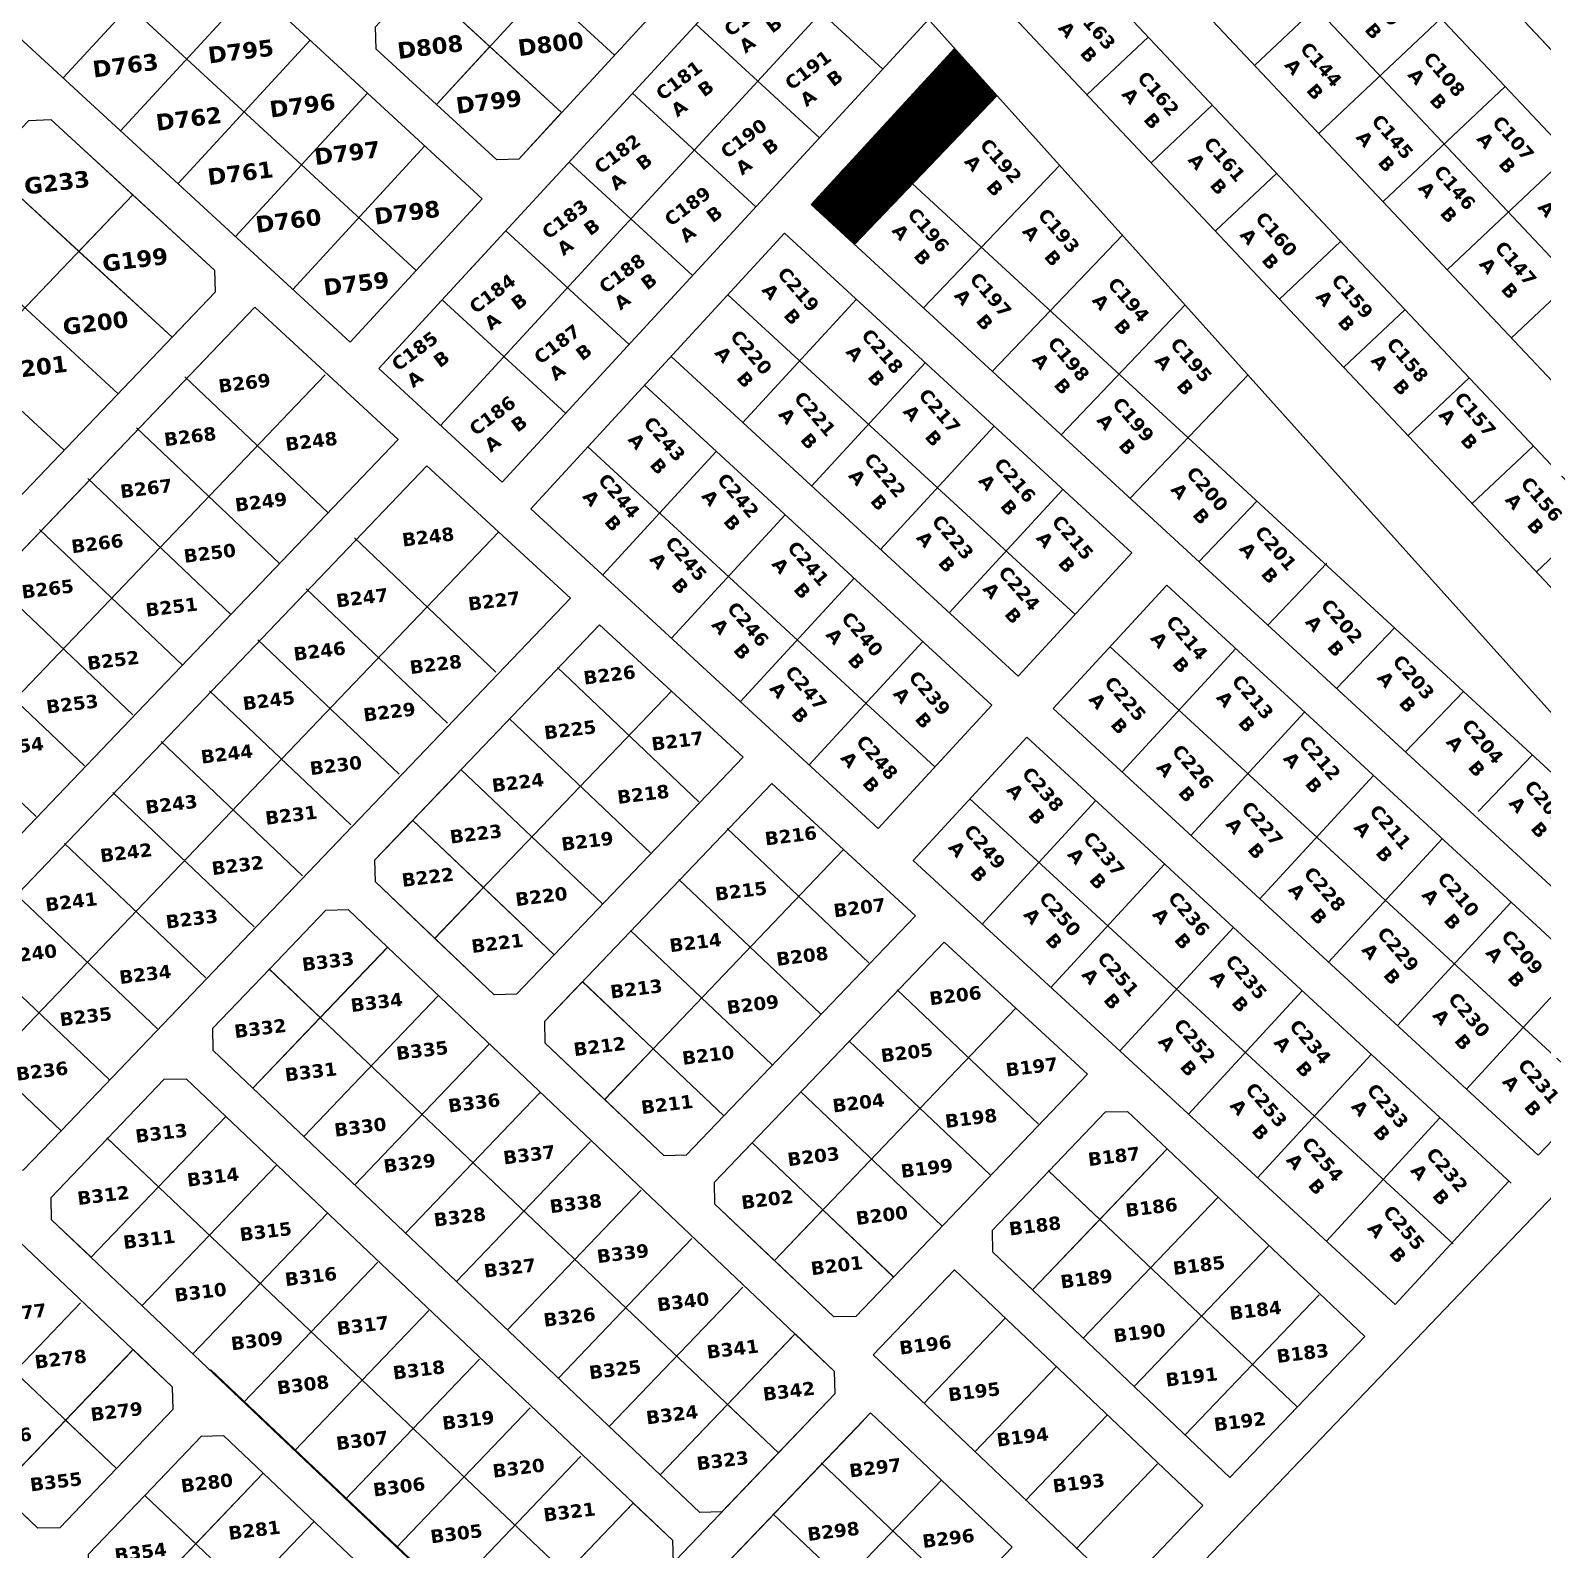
# Model space of a CAD drawing. Header units: millimetres. Extents: x 2359 to 301137, y 976657 to 981112.
# Drawn here: x 299201.9 to 299589.6, y 978142.8 to 978532.3 of the extents above; entities that cross this region are included whole.
import ezdxf

# ---------------------------------------------------------------- set-up
doc = ezdxf.new("R2010")
doc.units = ezdxf.units.MM
doc.header["$MEASUREMENT"] = 0
doc.layers.add('Annotation - Text_Pen_No__86', color=7, linetype='Continuous', lineweight=20, true_color=0x5555ff)
doc.layers.add('DESIGNNN', color=7, linetype='Continuous')
doc.layers.add('Plines', color=1, linetype='Continuous')
doc.styles.get("Standard").update_dxf_attribs({"font": 'arial.ttf'})

msp = doc.modelspace()

# ---------------------------------------------------------------- hatches: boundary and pattern name
h = msp.add_hatch()
h.set_pattern_fill('ANSI31', color=3)
h.set_pattern_definition([(45, (20960.45515, 4365.00687), (-0.088388347648, 0.088388347648), [])])
h.paths.add_polyline_path([(299449.74286, 978515.5992), (299438.90855, 978527.66525), (299402.03641, 978487.62481), (299413.17782, 978477.36499)])

# ---------------------------------------------------------------- linework, layer by layer
msp.add_lwpolyline([(299637.3636, 978341.09392), (299213.62468, 978790.8804), (299193.54582, 979080.76075), (299308.31956, 979266.98144)])
at = {"layer": 'DESIGNNN', "color": 7}
msp.add_line((299298.8866, 977926.69442), (299645.68713, 978289.32612), dxfattribs=at)
at = {"layer": 'DESIGNNN', "color": 44}
for points in [[(299712.02557, 978399.65441), (299282.40824, 978855.68064)], [(299653.01277, 978355.83683), (299211.71433, 978824.26223)], [(299637.3636, 978341.09392), (299213.62468, 978790.8804)], [(299712.02557, 978399.65441), (299541.57512, 978580.58258)], [(299699.17396, 978391.4211), (299530.6571, 978570.29682)], [(299680.75331, 978379.62003), (299515.00792, 978555.55391)], [(299547.1143, 978552.82798), (299515.81596, 978523.34216)], [(299663.9308, 978366.12259), (299499.35875, 978540.811)], [(299563.5715, 978535.35914), (299532.27316, 978505.87332)], [(299488.44073, 978530.52525), (299472.79156, 978515.78233)], [(299580.02871, 978517.8903), (299548.73037, 978488.40447)], [(299504.89793, 978513.0564), (299489.24876, 978498.31349)], [(299596.48591, 978500.42146), (299565.18757, 978470.93563)], [(299521.35514, 978495.58756), (299505.70597, 978480.84465)], [(299612.94312, 978482.95262), (299581.64478, 978453.46679)], [(299537.81234, 978478.11872), (299522.16317, 978463.37581)], [(299554.26955, 978460.64988), (299538.62038, 978445.90697)], [(299570.72675, 978443.18104), (299555.07758, 978428.43813)], [(299587.18396, 978425.7122), (299571.53479, 978410.96929)], [(299603.64116, 978408.24336), (299587.99199, 978393.50044)]]:
    msp.add_lwpolyline(points, dxfattribs=at)
at = {"layer": 'Plines', "color": 7}
msp.add_lwpolyline([(299177.57397, 978943.60513), (299189.14761, 978781.18884), (299424.23811, 978544.00353), (299642.71578, 978300.68765)], dxfattribs=at)
at = {"layer": 'Plines', "color": 6}
for points in [[(299170.63606, 978624.58786), (299317.75828, 978489.10704)], [(299153.70096, 978606.19758), (299300.82318, 978470.71677)], [(299306.14205, 978513.39826), (299377.62906, 978591.0279)], [(299136.76586, 978587.80731), (299283.88808, 978452.32649)], [(299327.11417, 978499.26686), (299395.24646, 978573.25352)], [(299314.84793, 978559.7578), (299351.62849, 978525.8876)], [(299210.32697, 978520.0669), (299244.19717, 978556.84745)], [(299301.29985, 978545.04558), (299338.0804, 978511.17538)], [(299225.03919, 978506.51882), (299258.90939, 978543.29937)], [(299239.75141, 978492.97073), (299273.62162, 978529.75129)], [(299254.46363, 978479.42265), (299288.33384, 978516.20321)], [(299269.17586, 978465.87457), (299303.04606, 978502.65513)], [(299269.17586, 978465.87457), (299303.04606, 978502.65513)], [(299283.88808, 978452.32649), (299317.75828, 978489.10704)]]:
    msp.add_lwpolyline(points, dxfattribs=at)
at = {"layer": 'Plines', "color": 44}
for points in [[(299291.24419, 978445.55245), (299402.29342, 978566.14376)], [(299307.05983, 978430.98826), (299417.44439, 978550.85779)], [(299388.79038, 978551.48045), (299420.42166, 978522.35207)], [(299322.87547, 978416.42407), (299432.19727, 978535.13952)], [(299372.53268, 978533.82578), (299404.16396, 978504.69741)], [(299402.03641, 978487.62481), (299438.90855, 978527.66525)], [(299356.27498, 978516.17111), (299387.90626, 978487.04274)], [(299413.17782, 978477.36499), (299449.74286, 978515.5992)], [(299340.01728, 978498.51645), (299371.64856, 978469.38807)], [(299430.83562, 978461.1044), (299465.82394, 978497.68991)], [(299428.0403, 978492.90594), (299639.93398, 978297.77886)], [(299402.03641, 978487.62481), (299625.0715, 978282.23792)], [(299323.75958, 978480.86178), (299355.39086, 978451.73341)], [(299330.23158, 978409.65003), (299395.26237, 978480.2687)], [(299395.26237, 978480.2687), (299484.27131, 978398.3028)], [(299448.49343, 978444.84381), (299481.90502, 978479.78061)], [(299291.24419, 978445.55245), (299320.37256, 978477.18373)], [(299307.50189, 978463.20711), (299339.13316, 978434.07874)], [(299380.69818, 978464.45306), (299469.70713, 978382.48716)], [(299384.52427, 978431.70232), (299413.65265, 978463.3336)], [(299466.15124, 978428.58322), (299497.98609, 978461.87132)], [(299366.13399, 978448.63742), (299455.14294, 978366.67153)], [(299402.17894, 978415.44462), (299431.30731, 978447.0759)], [(299291.24419, 978445.55245), (299322.87547, 978416.42407)], [(299483.80904, 978412.32263), (299514.06717, 978443.96202)], [(299359.35995, 978441.28131), (299448.3689, 978359.31541)], [(299419.8336, 978399.18692), (299448.96198, 978430.8182)], [(299344.79577, 978425.46567), (299433.80471, 978343.49978)], [(299348.62186, 978392.71493), (299377.75023, 978424.34621)], [(299437.48827, 978382.92922), (299466.61665, 978414.5605)], [(299501.46685, 978396.06204), (299516.32934, 978411.60299)], [(299330.23158, 978409.65003), (299419.24052, 978327.68414)], [(299366.27652, 978376.45723), (299395.4049, 978408.08851)], [(299455.14294, 978366.67153), (299484.27131, 978398.3028)], [(299519.12466, 978379.80146), (299534.3, 978395.66954)], [(299383.93119, 978360.19953), (299413.05956, 978391.83081)], [(299464.11574, 978358.40872), (299493.24412, 978390.04)], [(299493.24412, 978390.04), (299618.15871, 978275.00957)], [(299536.78246, 978363.54087), (299551.64495, 978379.08181)], [(299401.58585, 978343.94183), (299430.71423, 978375.57311)], [(299478.67993, 978374.22436), (299603.29623, 978259.46863)], [(299481.77041, 978342.15102), (299510.89878, 978373.7823)], [(299554.44027, 978347.28028), (299569.30275, 978362.82122)], [(299419.24052, 978327.68414), (299448.3689, 978359.31541)], [(299464.11574, 978358.40872), (299588.43374, 978243.92768)], [(299499.42507, 978325.89332), (299528.55345, 978357.5246)], [(299428.21332, 978319.42133), (299457.3417, 978351.05261)], [(299457.3417, 978351.05261), (299581.52096, 978236.69933)], [(299573.03665, 978332.00111), (299586.96056, 978346.56063)], [(299517.07974, 978309.63562), (299546.20812, 978341.2669)], [(299442.77751, 978335.23697), (299566.65847, 978221.15839)], [(299445.86799, 978303.16363), (299474.99637, 978334.79491)], [(299534.73441, 978293.37793), (299563.86278, 978325.0092)], [(299428.21332, 978319.42133), (299551.79599, 978205.61744)], [(299463.52266, 978286.90593), (299492.65103, 978318.53721)], [(299552.38907, 978277.12023), (299581.51745, 978308.75151)], [(299481.17732, 978270.64824), (299510.3057, 978302.27951)], [(299570.04374, 978260.86253), (299599.17212, 978292.49381)], [(299498.83199, 978254.39054), (299527.96037, 978286.02181)], [(299588.43374, 978243.92768), (299618.15871, 978275.00957)], [(299516.48666, 978238.13284), (299545.61503, 978269.76412)], [(299534.14132, 978221.87514), (299563.2697, 978253.50642)], [(299551.79599, 978205.61744), (299580.92437, 978237.24872)]]:
    msp.add_lwpolyline(points, dxfattribs=at)
at = {"layer": 'Plines', "color": 6}
for points in [[(299290.56645, 978527.485), (299290.33362, 978533.13706), (299301.29985, 978545.04558), (299319.69013, 978528.11048), (299306.01428, 978513.25951)], [(299321.46211, 978499.03403), (299306.01428, 978513.25951), (299319.69013, 978528.11048), (299338.0804, 978511.17538), (299327.11417, 978499.26686)]]:
    msp.add_lwpolyline(points, close=True, dxfattribs=at)
at = {"layer": 'Plines', "color": 2}
for points in [[(299214.32074, 978475.60673), (299190.40912, 978497.62628), (299201.47007, 978509.19215), (299207.17713, 978509.37335), (299228.1463, 978490.06342)], [(299214.32074, 978475.60673), (299228.1463, 978490.06342), (299249.11547, 978470.75349), (299249.29329, 978465.15305), (299238.23235, 978453.58718)]]:
    msp.add_lwpolyline(points, close=True, dxfattribs=at)
for points in [[(299207.17713, 978509.37335), (299249.11547, 978470.75349)], [(299190.40912, 978497.62628), (299238.23235, 978453.58718)], [(299228.1463, 978490.06342), (299117.54176, 978374.40987)], [(299176.58355, 978483.16958), (299224.40678, 978439.13049)], [(299162.75799, 978468.71289), (299210.58121, 978424.67379)], [(299249.29329, 978465.15305), (299144.218, 978355.28115)], [(299259.41533, 978461.26863), (299148.8108, 978345.61508)], [(299366.13399, 978448.63742), (299455.14294, 978366.67153)], [(299464.11574, 978358.40872), (299588.43374, 978243.92768)], [(299311.83872, 978342.19291), (299290.23561, 978319.60363)]]:
    msp.add_lwpolyline(points, dxfattribs=at)
at = {"layer": 'Plines', "color": 4}
for points in [[(299120.29491, 978315.79746), (299259.41533, 978461.26863)], [(299259.41533, 978461.26863), (299296.20243, 978427.3924)], [(299135.59794, 978295.62775), (299277.48299, 978443.98974)], [(299241.45209, 978443.45696), (299278.20336, 978408.57168)], [(299166.2354, 978291.49247), (299296.20243, 978427.3924)], [(299229.05991, 978430.40193), (299265.76247, 978395.56288)], [(299163.81198, 978274.48991), (299303.55985, 978420.61715)], [(299163.81198, 978274.48991), (299303.55985, 978420.61715)], [(299303.55985, 978420.61715), (299340.34695, 978386.74093)], [(299216.66773, 978417.34689), (299253.32159, 978382.55408)], [(299204.27555, 978404.29186), (299240.88071, 978369.54528)], [(299179.11501, 978254.3202), (299321.9534, 978403.67904)], [(299284.96916, 978402.1494), (299321.23339, 978367.72644)], [(299191.88337, 978391.23683), (299228.1476, 978356.81387)], [(299272.57698, 978389.09437), (299308.84121, 978354.67141)], [(299209.75248, 978250.18492), (299340.34695, 978386.74093)], [(299179.49119, 978378.1818), (299215.75542, 978343.75883)], [(299290.23561, 978319.60363), (299347.84161, 978379.8393)], [(299347.84161, 978379.8393), (299384.6287, 978345.96307)], [(299260.1848, 978376.03934), (299296.44903, 978341.61638)], [(299337.03971, 978368.93294), (299373.30394, 978334.50997)], [(299167.09901, 978365.12677), (299203.36324, 978330.7038)], [(299247.79262, 978362.98431), (299284.05685, 978328.56134)], [(299305.53864, 978299.43392), (299366.23516, 978362.90118)], [(299324.64753, 978355.87791), (299360.91176, 978321.45494)], [(299235.40044, 978349.92927), (299271.66467, 978315.50631)], [(299336.1761, 978295.29865), (299384.6287, 978345.96307)], [(299312.25535, 978342.82287), (299348.51958, 978308.39991)], [(299333.75269, 978278.29608), (299391.98612, 978339.18783)], [(299333.75269, 978278.29608), (299391.98612, 978339.18783)], [(299391.98612, 978339.18783), (299428.77322, 978305.3116)], [(299223.00826, 978336.87424), (299259.27249, 978302.45128)], [(299299.86317, 978329.76784), (299336.1274, 978295.34488)], [(299380.55679, 978327.62538), (299416.82102, 978293.20242)], [(299210.61608, 978323.81921), (299246.88031, 978289.39625)], [(299349.05572, 978258.12637), (299410.37967, 978322.24971)], [(299368.1646, 978314.57035), (299404.42884, 978280.14739)], [(299198.2239, 978310.76418), (299234.48813, 978276.34121)], [(299290.37211, 978313.95899), (299320.82495, 978285.05235)], [(299290.37211, 978313.95899), (299320.82495, 978285.05235)], [(299379.69318, 978253.99109), (299428.77322, 978305.3116)], [(299355.77242, 978301.51532), (299392.03666, 978267.09235)], [(299185.83172, 978297.70915), (299222.09595, 978263.28618)], [(299258.93447, 978261.10016), (299293.44607, 978297.18719)], [(299293.49248, 978297.23572), (299408.08747, 978188.45913)], [(299377.26976, 978236.98852), (299436.13064, 978298.53635)], [(299377.26976, 978236.98852), (299436.13064, 978298.53635)], [(299436.13064, 978298.53635), (299472.91774, 978264.66012)], [(299123.76851, 978293.19736), (299238.3635, 978184.42078)], [(299262.996, 978291.71431), (299393.70958, 978167.63754)], [(299093.27203, 978287.67596), (299223.98561, 978163.59919)], [(299343.38024, 978288.46029), (299379.64447, 978254.03732)], [(299173.43954, 978284.65411), (299209.70377, 978250.23115)], [(299271.98959, 978248.70789), (299306.45478, 978284.74639)], [(299424.07386, 978286.31783), (299460.33809, 978251.89486)], [(299392.57279, 978216.81881), (299454.52419, 978281.59824)], [(299285.04471, 978236.31562), (299319.46349, 978272.30559)], [(299333.88918, 978272.65144), (299364.34203, 978243.74479)], [(299411.68168, 978273.26279), (299447.94591, 978238.83983)], [(299248.78046, 978270.73861), (299373.52946, 978152.32358)], [(299079.05649, 978266.70025), (299203.80548, 978148.28522)], [(299423.21026, 978212.68354), (299472.91774, 978264.66012)], [(299298.09984, 978223.92336), (299332.4722, 978259.86479)], [(299399.2895, 978260.20776), (299435.55373, 978225.7848)], [(299217.46485, 978217.73749), (299251.97645, 978253.82452)], [(299252.02286, 978253.87305), (299366.61785, 978145.09646)], [(299448.54059, 978224.70166), (299477.52572, 978255.00993)], [(299221.52639, 978248.35164), (299352.23997, 978124.27487)], [(299311.15496, 978211.53109), (299345.48091, 978247.42399)], [(299386.89732, 978247.15273), (299423.16155, 978212.72977)], [(299458.77264, 978209.38313), (299493.28424, 978245.47015)], [(299493.33065, 978245.51868), (299543.97816, 978197.44274)], [(299230.51997, 978205.34522), (299264.98516, 978241.38372)], [(299462.83417, 978239.99728), (299526.69915, 978179.37496)], [(299324.21008, 978199.13883), (299358.48962, 978234.9832)], [(299471.82776, 978196.99086), (299506.29295, 978233.02936)], [(299243.5751, 978192.95295), (299277.99387, 978228.94292)], [(299377.40626, 978231.34388), (299407.8591, 978202.43724)], [(299207.31085, 978227.37594), (299332.05984, 978108.96091)], [(299337.26521, 978186.74656), (299371.49833, 978222.5424)], [(299448.61863, 978219.02157), (299509.42015, 978161.30718)], [(299484.88288, 978184.59859), (299519.30166, 978220.58856)], [(299256.63022, 978180.56069), (299291.00258, 978216.50212)], [(299417.96647, 978192.73185), (299438.81879, 978214.53606)], [(299438.81879, 978214.53606), (299502.50854, 978154.08007)], [(299350.32033, 978174.35429), (299384.50704, 978210.1016)], [(299180.59636, 978170.31594), (299214.78307, 978206.06325)], [(299497.93801, 978172.20633), (299532.31037, 978208.14776)], [(299269.68534, 978168.16842), (299304.01129, 978204.06132)], [(299430.97518, 978180.29106), (299451.8275, 978202.09526)], [(299363.37545, 978161.96203), (299397.51575, 978197.6608)], [(299509.42015, 978161.30718), (299543.97816, 978197.44274)], [(299193.65148, 978157.92367), (299227.79178, 978193.62245)], [(299282.74047, 978155.77616), (299317.02, 978191.62053)], [(299417.96647, 978192.73185), (299481.65623, 978132.27586)], [(299443.98389, 978167.85026), (299464.83621, 978189.65446)], [(299248.08151, 978188.98397), (299332.3769, 978108.96857)], [(299248.08151, 978188.98397), (299332.3769, 978108.96857)], [(299337.72558, 978109.09791), (299408.22396, 978182.81449)], [(299379.1952, 978152.46058), (299408.22396, 978182.81449)], [(299209.47122, 978148.42223), (299238.49999, 978178.77614)], [(299295.79559, 978143.38389), (299330.02871, 978179.17973)], [(299345.42753, 978102.68292), (299417.30821, 978177.8449)], [(299345.42753, 978102.68292), (299415.45103, 978175.90294)], [(299417.30821, 978177.8449), (299453.57244, 978143.42194)], [(299456.9926, 978155.40946), (299477.84492, 978177.21367)], [(299308.85071, 978130.99162), (299343.03742, 978166.73893)], [(299227.01457, 978126.25455), (299261.57258, 978162.39011)], [(299261.57258, 978162.39011), (299389.2227, 978041.22126)], [(299404.62381, 978165.06726), (299440.88804, 978130.6443)], [(299470.00131, 978142.96866), (299490.85363, 978164.77287)], [(299360.73056, 978082.51321), (299435.44033, 978160.63342)], [(299231.23845, 978156.71459), (299374.84481, 978020.39966)], [(299321.90584, 978118.59936), (299356.04614, 978154.29813)], [(299392.23163, 978152.01223), (299428.49586, 978117.58926)], [(299481.65623, 978132.27586), (299502.50854, 978154.08007)], [(299240.06969, 978113.86228), (299274.62771, 978149.99784)], [(299391.36802, 978078.37794), (299453.57244, 978143.42194)]]:
    msp.add_lwpolyline(points, dxfattribs=at)
for points in [[(299290.23561, 978319.60363), (299299.91187, 978329.72161), (299318.04399, 978312.51013), (299305.6031, 978299.50133), (299290.37211, 978313.95899)], [(299326.48904, 978285.19096), (299320.82495, 978285.05235), (299305.6031, 978299.50133), (299318.04399, 978312.51013), (299336.1761, 978295.29865)], [(299263.15835, 978291.5602), (299277.68354, 978306.72686), (299283.32818, 978306.86336), (299293.49248, 978297.23572), (299276.21347, 978279.16794)], [(299258.93447, 978261.10016), (299248.78046, 978270.73861), (299248.70207, 978276.44401), (299263.15835, 978291.5602), (299276.21347, 978279.16794)], [(299333.75269, 978278.29608), (299343.42895, 978288.41405), (299361.56106, 978271.20257), (299349.12018, 978258.19377), (299333.88918, 978272.65144)], [(299370.00611, 978243.88341), (299364.34203, 978243.74479), (299349.12018, 978258.19377), (299361.56106, 978271.20257), (299379.69318, 978253.99109)], [(299200.06541, 978240.07724), (299194.40132, 978239.93862), (299179.17948, 978254.3876), (299191.62036, 978267.3964), (299209.75248, 978250.18492)], [(299221.68873, 978248.19753), (299236.21392, 978263.36419), (299241.85857, 978263.50069), (299252.02286, 978253.87305), (299234.74386, 978235.80527)], [(299462.99652, 978239.84317), (299477.52171, 978255.00983), (299483.16635, 978255.14633), (299493.33065, 978245.51868), (299476.05164, 978227.45091)], [(299217.46485, 978217.73749), (299207.31085, 978227.37594), (299207.23246, 978233.08134), (299221.68873, 978248.19753), (299234.74386, 978235.80527)], [(299377.26976, 978236.98852), (299386.94603, 978247.1065), (299405.07814, 978229.89502), (299392.63726, 978216.88622), (299377.40626, 978231.34388)], [(299458.77264, 978209.38313), (299448.61863, 978219.02157), (299448.54024, 978224.72698), (299462.99652, 978239.84317), (299476.05164, 978227.45091)], [(299413.52319, 978202.57585), (299407.8591, 978202.43724), (299392.63726, 978216.88622), (299405.07814, 978229.89502), (299423.21026, 978212.68354)], [(299380.65446, 978180.0298), (299393.70958, 978167.63754), (299408.22396, 978182.81449), (299408.08747, 978188.45913), (299397.93346, 978198.09758)], [(299210.93048, 978175.99145), (299223.98561, 978163.59919), (299238.49999, 978178.77614), (299238.3635, 978184.42078), (299228.20949, 978194.05923)], [(299363.37545, 978161.96203), (299380.65446, 978180.0298), (299393.70958, 978167.63754), (299379.1952, 978152.46058), (299373.52946, 978152.32358)], [(299193.65148, 978157.92367), (299210.93048, 978175.99145), (299223.98561, 978163.59919), (299209.47122, 978148.42223), (299203.80548, 978148.28522)], [(299231.23845, 978156.71459), (299245.76364, 978171.88125), (299251.40828, 978172.01775), (299261.57258, 978162.39011), (299244.29358, 978144.32233)], [(299227.01457, 978126.25455), (299216.86057, 978135.893), (299216.78218, 978141.5984), (299231.23845, 978156.71459), (299244.29358, 978144.32233)], [(299339.18484, 978136.66713), (299352.23997, 978124.27487), (299366.75435, 978139.45182), (299366.61785, 978145.09646), (299356.46385, 978154.73491)]]:
    msp.add_lwpolyline(points, close=True, dxfattribs=at)

# ---------------------------------------------------------------- texts
at = {"layer": 'Annotation - Text_Pen_No__86', "color": 7, "linetype": 'Continuous', "lineweight": 20, "attachment_point": 2}
for s, insert, char_height, rotation in [('\\A1;{\\fVerdana|b1|i0|c0|p34;C109\\PA   B}', (299549.08268, 978540.21493), 3.4335879, 310.7697535), ('\\A1;{\\fVerdana|b1|i0|c0|p34;C180\\PA   B}', (299384.61825, 978537.23353), 3.4335879, 36.7536544), ('\\A1;{\\fVerdana|b1|i0|c0|p34;C163\\PA   B}', (299476.11407, 978534.14114), 3.4335879, 310.7697535), ('\\A1;{\\fVerdana|b1|i0|c0|p34;D795}', (299255.58804, 978529.00774), 4.2341379, 7.0324342), ('\\A1;{\\fVerdana|b1|i0|c0|p34;D808}', (299304.14196, 978530.1629), 4.2341379, 7.0324342), ('\\A1;{\\fVerdana|b1|i0|c0|p34;D800}', (299335.0252, 978530.89021), 4.2341379, 7.0324342), ('\\A1;{\\fVerdana|b1|i0|c0|p34;C144\\PA   B}', (299534.13337, 978524.64634), 3.4335879, 310.7697535), ('\\A1;{\\fVerdana|b1|i0|c0|p34;D763}', (299226.01281, 978525.40645), 4.2341379, 7.0324342), ('\\A1;{\\fVerdana|b1|i0|c0|p34;C191\\PA   B}', (299400.22407, 978523.50347), 3.4335879, 36.7536544), ('\\A1;{\\fVerdana|b1|i0|c0|p34;C108\\PA   B}', (299565.7164, 978522.12172), 3.4335879, 310.7697535), ('\\A1;{\\fVerdana|b1|i0|c0|p34;C181\\PA   B}', (299367.14751, 978520.85553), 3.4335879, 36.7536544), ('\\A1;{\\fVerdana|b1|i0|c0|p34;C162\\PA   B}', (299492.40211, 978517.16456), 3.4335879, 310.7697535), ('\\A1;{\\fVerdana|b1|i0|c0|p34;D796}', (299271.38268, 978515.1322), 4.2341379, 7.0324342), ('\\A1;{\\fVerdana|b1|i0|c0|p34;D762}', (299242.23146, 978511.74277), 4.2341379, 7.0324342), ('\\A1;{\\fVerdana|b1|i0|c0|p34;C190\\PA   B}', (299383.73486, 978505.94859), 3.4335879, 36.7536544), ('\\A1;{\\fVerdana|b1|i0|c0|p34;C145\\PA   B}', (299552.45157, 978506.13237), 3.4335879, 310.7697535), ('\\A1;{\\fVerdana|b1|i0|c0|p34;C107\\PA   B}', (299583.40106, 978505.73674), 3.4335879, 310.7697535), ('\\A1;{\\fVerdana|b1|i0|c0|p34;C182\\PA   B}', (299351.34541, 978502.02572), 3.4335879, 36.7536544), ('\\A1;{\\fVerdana|b1|i0|c0|p34;D797}', (299282.84901, 978502.95671), 4.2341379, 7.0324342), ('\\A1;{\\fVerdana|b1|i0|c0|p34;C192\\PA   B}', (299452.04558, 978499.92479), 3.4335879, 310.7697535), ('\\A1;{\\fVerdana|b1|i0|c0|p34;C161\\PA   B}', (299509.3922, 978500.32829), 3.4335879, 310.7697535), ('\\A1;{\\fVerdana|b1|i0|c0|p34;D761}', (299255.47215, 978497.80712), 4.2341379, 7.0324342), ('\\A1;{\\fVerdana|b1|i0|c0|p34;C146\\PA   B}', (299568.40801, 978493.10981), 3.4335879, 310.7697535), ('\\A1;{\\fVerdana|b1|i0|c0|p34;G233}', (299208.44357, 978495.38766), 4.2341379, 7.0324342), ('\\A1;{\\fVerdana|b1|i0|c0|p34;C189\\PA   B}', (299369.33504, 978488.60595), 3.4335879, 36.7536544), ('\\A1;{\\fVerdana|b1|i0|c0|p34;C106\\PA   B}', (299599.03669, 978488.18746), 3.4335879, 310.7697535), ('\\A1;{\\fVerdana|b1|i0|c0|p34;D760}', (299267.7873, 978485.59165), 4.2341379, 7.0324342), ('\\A1;{\\fVerdana|b1|i0|c0|p34;D798}', (299298.22666, 978487.6965), 4.2341379, 7.0324342), ('\\A1;{\\fVerdana|b1|i0|c0|p34;C183\\PA   B}', (299337.93285, 978485.29283), 3.4335879, 36.7536544), ('\\A1;{\\fVerdana|b1|i0|c0|p34;C196\\PA   B}', (299433.46737, 978482.21669), 3.4335879, 310.7697535), ('\\A1;{\\fVerdana|b1|i0|c0|p34;C193\\PA   B}', (299466.90411, 978482.01059), 3.4335879, 310.7697535), ('\\A1;{\\fVerdana|b1|i0|c0|p34;C160\\PA   B}', (299522.67983, 978481.12196), 3.4335879, 310.7697535), ('\\A1;{\\fVerdana|b1|i0|c0|p34;C147\\PA   B}', (299584.04364, 978473.63436), 3.4335879, 310.7697535), ('\\A1;{\\fVerdana|b1|i0|c0|p34;G199}', (299228.48169, 978475.59619), 4.2341379, 7.0324342), ('\\A1;{\\fVerdana|b1|i0|c0|p34;C188\\PA   B}', (299352.56118, 978471.35822), 3.4335879, 36.7536544), ('\\A1;{\\fVerdana|b1|i0|c0|p34;D759}', (299285.16619, 978469.4895), 4.2341379, 7.0324342), ('\\A1;{\\fVerdana|b1|i0|c0|p34;C219\\PA   B}', (299400.1294, 978466.98309), 3.4335879, 310.7697535), ('\\A1;{\\fVerdana|b1|i0|c0|p34;C184\\PA   B}', (299319.30607, 978466.19368), 3.4335879, 36.7536544), ('\\A1;{\\fVerdana|b1|i0|c0|p34;C197\\PA   B}', (299449.43707, 978465.58033), 3.4335879, 310.7697535), ('\\A1;{\\fVerdana|b1|i0|c0|p34;C194\\PA   B}', (299484.79207, 978464.32614), 3.4335879, 310.7697535), ('\\A1;{\\fVerdana|b1|i0|c0|p34;C159\\PA   B}', (299542.14727, 978465.24575), 3.4335879, 310.7697535), ('\\A1;{\\fVerdana|b1|i0|c0|p34;G200}', (299218.32964, 978459.38709), 4.2341379, 7.0324342), ('\\A1;{\\fVerdana|b1|i0|c0|p34;C185\\PA   B}', (299299.38677, 978451.46656), 3.4335879, 36.7536544), ('\\A1;{\\fVerdana|b1|i0|c0|p34;C187\\PA   B}', (299335.88489, 978453.23351), 3.4335879, 36.7536544), ('\\A1;{\\fVerdana|b1|i0|c0|p34;C220\\PA   B}', (299388.03047, 978450.86406), 3.4335879, 310.7697535), ('\\A1;{\\fVerdana|b1|i0|c0|p34;C218\\PA   B}', (299421.6691, 978451.1388), 3.4335879, 310.7697535), ('\\A1;{\\fVerdana|b1|i0|c0|p34;C198\\PA   B}', (299469.41206, 978449.14627), 3.4335879, 310.7697535), ('\\A1;{\\fVerdana|b1|i0|c0|p34;C195\\PA   B}', (299500.83958, 978448.89358), 3.4335879, 310.7697535), ('\\A1;{\\fVerdana|b1|i0|c0|p34;C158\\PA   B}', (299556.29028, 978448.9063), 3.4335879, 310.7697535), ('\\A1;{\\fVerdana|b1|i0|c0|p34;G201}', (299202.73163, 978447.97227), 4.2341379, 7.0324342), ('\\A1;{\\fVerdana|b1|i0|c0|p34;B269}', (299256.55536, 978443.58373), 3.4335879, 7.0324342), ('\\A1;{\\fVerdana|b1|i0|c0|p34;C221\\PA   B}', (299404.38409, 978435.08969), 3.4335879, 310.7697535), ('\\A1;{\\fVerdana|b1|i0|c0|p34;C217\\PA   B}', (299436.32584, 978435.82552), 3.4335879, 310.7697535), ('\\A1;{\\fVerdana|b1|i0|c0|p34;C157\\PA   B}', (299573.64929, 978434.95945), 3.4335879, 310.7697535), ('\\A1;{\\fVerdana|b1|i0|c0|p34;C186\\PA   B}', (299319.30607, 978434.91391), 3.4335879, 36.7536544), ('\\A1;{\\fVerdana|b1|i0|c0|p34;C199\\PA   B}', (299485.99868, 978433.60037), 3.4335879, 310.7697535), ('\\A1;{\\fVerdana|b1|i0|c0|p34;C243\\PA   B}', (299365.80765, 978428.64821), 3.4335879, 310.7697535), ('\\A1;{\\fVerdana|b1|i0|c0|p34;B268}', (299242.63098, 978429.87587), 3.4335879, 7.0324342), ('\\A1;{\\fVerdana|b1|i0|c0|p34;B248}', (299273.7159, 978428.64935), 3.4335879, 7.0324342), ('\\A1;{\\fVerdana|b1|i0|c0|p34;C222\\PA   B}', (299422.33409, 978419.36147), 3.4335879, 310.7697535), ('\\A1;{\\fVerdana|b1|i0|c0|p34;C216\\PA   B}', (299455.65657, 978418.07377), 3.4335879, 310.7697535), ('\\A1;{\\fVerdana|b1|i0|c0|p34;C200\\PA   B}', (299504.96048, 978415.83004), 3.4335879, 310.7697535), ('\\A1;{\\fVerdana|b1|i0|c0|p34;B267}', (299231.37749, 978416.56073), 3.4335879, 7.0324342), ('\\A1;{\\fVerdana|b1|i0|c0|p34;C244\\PA   B}', (299354.15951, 978414.05344), 3.4335879, 310.7697535), ('\\A1;{\\fVerdana|b1|i0|c0|p34;C242\\PA   B}', (299384.66653, 978414.14581), 3.4335879, 310.7697535), ('\\A1;{\\fVerdana|b1|i0|c0|p34;C156\\PA   B}', (299590.6789, 978413.20474), 3.4335879, 310.7697535), ('\\A1;{\\fVerdana|b1|i0|c0|p34;B249}', (299260.8091, 978413.10675), 3.4335879, 7.0324342), ('\\A1;{\\fVerdana|b1|i0|c0|p34;C223\\PA   B}', (299439.72333, 978403.47957), 3.4335879, 310.7697535), ('\\A1;{\\fVerdana|b1|i0|c0|p34;B248}', (299303.64597, 978404.14564), 3.4335879, 7.0324342), ('\\A1;{\\fVerdana|b1|i0|c0|p34;C215\\PA   B}', (299470.46975, 978403.38974), 3.4335879, 310.7697535), ('\\A1;{\\fVerdana|b1|i0|c0|p34;C201\\PA   B}', (299522.52195, 978400.65178), 3.4335879, 310.7697535), ('\\A1;{\\fVerdana|b1|i0|c0|p34;B266}', (299218.83452, 978402.44875), 3.4335879, 7.0324342), ('\\A1;{\\fVerdana|b1|i0|c0|p34;B250}', (299247.67351, 978399.98163), 3.4335879, 7.0324342), ('\\A1;{\\fVerdana|b1|i0|c0|p34;C245\\PA   B}', (299371.35857, 978397.95481), 3.4335879, 310.7697535), ('\\A1;{\\fVerdana|b1|i0|c0|p34;C241\\PA   B}', (299402.6656, 978396.73374), 3.4335879, 310.7697535), ('\\A1;{\\fVerdana|b1|i0|c0|p34;C224\\PA   B}', (299456.74862, 978390.35461), 3.4335879, 310.7697535), ('\\A1;{\\fVerdana|b1|i0|c0|p34;B265}', (299206.09402, 978390.8039), 3.4335879, 7.0324342), ('\\A1;{\\fVerdana|b1|i0|c0|p34;B247}', (299286.72421, 978388.53798), 3.4335879, 7.0324342), ('\\A1;{\\fVerdana|b1|i0|c0|p34;B227}', (299320.56772, 978387.72508), 3.4335879, 7.0324342), ('\\A1;{\\fVerdana|b1|i0|c0|p34;B251}', (299237.89591, 978386.16572), 3.4335879, 7.0324342), ('\\A1;{\\fVerdana|b1|i0|c0|p34;C246\\PA   B}', (299387.22861, 978381.15197), 3.4335879, 310.7697535), ('\\A1;{\\fVerdana|b1|i0|c0|p34;C202\\PA   B}', (299539.4587, 978381.90108), 3.4335879, 310.7697535), ('\\A1;{\\fVerdana|b1|i0|c0|p34;C240\\PA   B}', (299416.52389, 978378.60834), 3.4335879, 310.7697535), ('\\A1;{\\fVerdana|b1|i0|c0|p34;C214\\PA   B}', (299499.75715, 978377.69518), 3.4335879, 310.7697535), ('\\A1;{\\fVerdana|b1|i0|c0|p34;B252}', (299222.92122, 978372.51689), 3.4335879, 7.0324342), ('\\A1;{\\fVerdana|b1|i0|c0|p34;B246}', (299275.8227, 978374.88128), 3.4335879, 7.0324342), ('\\A1;{\\fVerdana|b1|i0|c0|p34;B228}', (299305.59848, 978371.46711), 3.4335879, 7.0324342), ('\\A1;{\\fVerdana|b1|i0|c0|p34;B226}', (299350.15193, 978368.766), 3.4335879, 7.0324342), ('\\A1;{\\fVerdana|b1|i0|c0|p34;C247\\PA   B}', (299402.10437, 978364.82508), 3.4335879, 310.7697535), ('\\A1;{\\fVerdana|b1|i0|c0|p34;C203\\PA   B}', (299557.85202, 978367.56568), 3.4335879, 310.7697535), ('\\A1;{\\fVerdana|b1|i0|c0|p34;C239\\PA   B}', (299433.7751, 978363.48773), 3.4335879, 310.7697535), ('\\A1;{\\fVerdana|b1|i0|c0|p34;C225\\PA   B}', (299483.95174, 978362.0542), 3.4335879, 310.7697535), ('\\A1;{\\fVerdana|b1|i0|c0|p34;C213\\PA   B}', (299516.62635, 978362.50978), 3.4335879, 310.7697535), ('\\A1;{\\fVerdana|b1|i0|c0|p34;B253}', (299212.40739, 978361.31766), 3.4335879, 7.0324342), ('\\A1;{\\fVerdana|b1|i0|c0|p34;B245}', (299262.80591, 978362.20006), 3.4335879, 7.0324342), ('\\A1;{\\fVerdana|b1|i0|c0|p34;B225}', (299340.05166, 978354.70197), 3.4335879, 7.0324342), ('\\A1;{\\fVerdana|b1|i0|c0|p34;C204\\PA   B}', (299575.57452, 978351.12177), 3.4335879, 310.7697535), ('\\A1;{\\fVerdana|b1|i0|c0|p34;B254}', (299198.42204, 978350.41579), 3.4335879, 7.0324342), ('\\A1;{\\fVerdana|b1|i0|c0|p34;B217}', (299367.57583, 978351.82498), 3.4335879, 7.0324342), ('\\A1;{\\fVerdana|b1|i0|c0|p34;C248\\PA   B}', (299420.30702, 978347.00626), 3.4335879, 310.7697535), ('\\A1;{\\fVerdana|b1|i0|c0|p34;C212\\PA   B}', (299533.79953, 978346.86879), 3.4335879, 310.7697535), ('\\A1;{\\fVerdana|b1|i0|c0|p34;B244}', (299252.05093, 978348.49761), 3.4335879, 7.0324342), ('\\A1;{\\fVerdana|b1|i0|c0|p34;B230}', (299279.99345, 978345.55864), 3.4335879, 7.0324342), ('\\A1;{\\fVerdana|b1|i0|c0|p34;C226\\PA   B}', (299501.27689, 978344.59097), 3.4335879, 310.7697535), ('\\A1;{\\fVerdana|b1|i0|c0|p34;B224}', (299326.66746, 978341.18749), 3.4335879, 7.0324342), ('\\A1;{\\fVerdana|b1|i0|c0|p34;C238\\PA   B}', (299462.82717, 978338.82051), 3.4335879, 310.7697535), ('\\A1;{\\fVerdana|b1|i0|c0|p34;B218}', (299358.79966, 978338.17953), 3.4335879, 7.0324342), ('\\A1;{\\fVerdana|b1|i0|c0|p34;C205\\PA   B}', (299591.63865, 978335.43877), 3.4335879, 310.7697535), ('\\A1;{\\fVerdana|b1|i0|c0|p34;B243}', (299237.83454, 978335.59876), 3.4335879, 7.0324342), ('\\A1;{\\fVerdana|b1|i0|c0|p34;C227\\PA   B}', (299519.05795, 978330.01298), 3.4335879, 310.7697535), ('\\A1;{\\fVerdana|b1|i0|c0|p34;B231}', (299268.55497, 978332.82306), 3.4335879, 7.0324342), ('\\A1;{\\fVerdana|b1|i0|c0|p34;C211\\PA   B}', (299551.89494, 978329.16396), 3.4335879, 310.7697535), ('\\A1;{\\fVerdana|b1|i0|c0|p34;B223}', (299315.89665, 978328.00623), 3.4335879, 7.0324342), ('\\A1;{\\fVerdana|b1|i0|c0|p34;B219}', (299344.46777, 978326.14774), 3.4335879, 7.0324342), ('\\A1;{\\fVerdana|b1|i0|c0|p34;B216}', (299396.6412, 978327.52998), 3.4335879, 7.0324342), ('\\A1;{\\fVerdana|b1|i0|c0|p34;C249\\PA   B}', (299447.93361, 978324.09066), 3.4335879, 310.7697535), ('\\A1;{\\fVerdana|b1|i0|c0|p34;C237\\PA   B}', (299478.46999, 978322.26843), 3.4335879, 310.7697535), ('\\A1;{\\fVerdana|b1|i0|c0|p34;B242}', (299226.23267, 978323.18973), 3.4335879, 7.0324342), ('\\A1;{\\fVerdana|b1|i0|c0|p34;B232}', (299254.82884, 978319.92421), 3.4335879, 7.0324342), ('\\A1;{\\fVerdana|b1|i0|c0|p34;B222}', (299303.56431, 978316.90423), 3.4335879, 7.0324342), ('\\A1;{\\fVerdana|b1|i0|c0|p34;C228\\PA   B}', (299535.07009, 978313.24146), 3.4335879, 310.7697535), ('\\A1;{\\fVerdana|b1|i0|c0|p34;C210\\PA   B}', (299569.3316, 978311.89401), 3.4335879, 310.7697535), ('\\A1;{\\fVerdana|b1|i0|c0|p34;B241}', (299212.17967, 978310.61742), 3.4335879, 7.0324342), ('\\A1;{\\fVerdana|b1|i0|c0|p34;B220}', (299332.67389, 978311.97579), 3.4335879, 7.0324342), ('\\A1;{\\fVerdana|b1|i0|c0|p34;B215}', (299383.86248, 978313.36604), 3.4335879, 7.0324342), ('\\A1;{\\fVerdana|b1|i0|c0|p34;C250\\PA   B}', (299467.20533, 978306.87603), 3.4335879, 310.7697535), ('\\A1;{\\fVerdana|b1|i0|c0|p34;C236\\PA   B}', (299500.25612, 978306.89731), 3.4335879, 310.7697535), ('\\A1;{\\fVerdana|b1|i0|c0|p34;B233}', (299243.06353, 978306.20894), 3.4335879, 7.0324342), ('\\A1;{\\fVerdana|b1|i0|c0|p34;B207}', (299414.24809, 978309.09931), 3.4335879, 7.0324342), ('\\A1;{\\fVerdana|b1|i0|c0|p34;B221}', (299321.40079, 978299.97475), 3.4335879, 7.0324342), ('\\A1;{\\fVerdana|b1|i0|c0|p34;B214}', (299372.18716, 978300.16324), 3.4335879, 7.0324342), ('\\A1;{\\fVerdana|b1|i0|c0|p34;C229\\PA   B}', (299553.88333, 978297.8335), 3.4335879, 310.7697535), ('\\A1;{\\fVerdana|b1|i0|c0|p34;C209\\PA   B}', (299585.69763, 978297.06934), 3.4335879, 310.7697535), ('\\A1;{\\fVerdana|b1|i0|c0|p34;B240}', (299201.82287, 978297.28502), 3.4335879, 7.0324342), ('\\A1;{\\fVerdana|b1|i0|c0|p34;B333}', (299277.97743, 978295.30121), 3.4335879, 7.0324342), ('\\A1;{\\fVerdana|b1|i0|c0|p34;B208}', (299399.57569, 978296.67259), 3.4335879, 7.0324342), ('\\A1;{\\fVerdana|b1|i0|c0|p34;C251\\PA   B}', (299482.1205, 978291.46983), 3.4335879, 310.7697535), ('\\A1;{\\fVerdana|b1|i0|c0|p34;C235\\PA   B}', (299514.96069, 978290.73519), 3.4335879, 310.7697535), ('\\A1;{\\fVerdana|b1|i0|c0|p34;B234}', (299231.13483, 978292.00389), 3.4335879, 7.0324342), ('\\A1;{\\fVerdana|b1|i0|c0|p34;B213}', (299357.01553, 978288.29892), 3.4335879, 7.0324342), ('\\A1;{\\fVerdana|b1|i0|c0|p34;B206}', (299438.81966, 978286.56396), 3.4335879, 7.0324342), ('\\A1;{\\fVerdana|b1|i0|c0|p34;B334}', (299290.45928, 978284.82769), 3.4335879, 7.0324342), ('\\A1;{\\fVerdana|b1|i0|c0|p34;B209}', (299386.88563, 978284.27268), 3.4335879, 7.0324342), ('\\A1;{\\fVerdana|b1|i0|c0|p34;C230\\PA   B}', (299572.0848, 978281.02204), 3.4335879, 310.7697535), ('\\A1;{\\fVerdana|b1|i0|c0|p34;B235}', (299215.86679, 978281.18176), 3.4335879, 7.0324342), ('\\A1;{\\fVerdana|b1|i0|c0|p34;B332}', (299260.62034, 978278.14732), 3.4335879, 7.0324342), ('\\A1;{\\fVerdana|b1|i0|c0|p34;C252\\PA   B}', (299501.72656, 978274.32817), 3.4335879, 310.7697535), ('\\A1;{\\fVerdana|b1|i0|c0|p34;C234\\PA   B}', (299531.38073, 978274.08327), 3.4335879, 310.7697535), ('\\A1;{\\fVerdana|b1|i0|c0|p34;B335}', (299302.12375, 978272.50649), 3.4335879, 7.0324342), ('\\A1;{\\fVerdana|b1|i0|c0|p34;B212}', (299347.60568, 978273.52383), 3.4335879, 7.0324342), ('\\A1;{\\fVerdana|b1|i0|c0|p34;B210}', (299375.44332, 978271.28547), 3.4335879, 7.0324342), ('\\A1;{\\fVerdana|b1|i0|c0|p34;B205}', (299426.37449, 978271.93426), 3.4335879, 7.0324342), ('\\A1;{\\fVerdana|b1|i0|c0|p34;B236}', (299204.68359, 978267.21393), 3.4335879, 7.0324342), ('\\A1;{\\fVerdana|b1|i0|c0|p34;B331}', (299273.58463, 978267.01386), 3.4335879, 7.0324342), ('\\A1;{\\fVerdana|b1|i0|c0|p34;B197}', (299458.40243, 978268.27682), 3.4335879, 7.0324342), ('\\A1;{\\fVerdana|b1|i0|c0|p34;C231\\PA   B}', (299589.95389, 978264.04316), 3.4335879, 310.7697535), ('\\A1;{\\fVerdana|b1|i0|c0|p34;B336}', (299315.45462, 978259.07527), 3.4335879, 7.0324342), ('\\A1;{\\fVerdana|b1|i0|c0|p34;B204}', (299413.99164, 978259.07527), 3.4335879, 7.0324342), ('\\A1;{\\fVerdana|b1|i0|c0|p34;C253\\PA   B}', (299520.10725, 978257.92115), 3.4335879, 310.7697535), ('\\A1;{\\fVerdana|b1|i0|c0|p34;C233\\PA   B}', (299551.23192, 978257.67627), 3.4335879, 310.7697535), ('\\A1;{\\fVerdana|b1|i0|c0|p34;B211}', (299364.91787, 978258.66719), 3.4335879, 7.0324342), ('\\A1;{\\fVerdana|b1|i0|c0|p34;B198}', (299442.84601, 978255.11009), 3.4335879, 7.0324342), ('\\A1;{\\fVerdana|b1|i0|c0|p34;B313}', (299235.26365, 978251.29621), 3.4335879, 7.0324342), ('\\A1;{\\fVerdana|b1|i0|c0|p34;C254\\PA   B}', (299534.56675, 978243.96294), 3.4335879, 310.7697535), ('\\A1;{\\fVerdana|b1|i0|c0|p34;B329}', (299298.88916, 978243.60164), 3.4335879, 7.0324342), ('\\A1;{\\fVerdana|b1|i0|c0|p34;B337}', (299329.56304, 978245.75503), 3.4335879, 7.0324342), ('\\A1;{\\fVerdana|b1|i0|c0|p34;B203}', (299402.43828, 978245.31104), 3.4335879, 7.0324342), ('\\A1;{\\fVerdana|b1|i0|c0|p34;B187}', (299479.48107, 978245.33655), 3.4335879, 7.0324342), ('\\A1;{\\fVerdana|b1|i0|c0|p34;C232\\PA   B}', (299566.42659, 978241.26925), 3.4335879, 310.7697535), ('\\A1;{\\fVerdana|b1|i0|c0|p34;B314}', (299248.50895, 978240.05915), 3.4335879, 7.0324342), ('\\A1;{\\fVerdana|b1|i0|c0|p34;B199}', (299431.49899, 978242.30909), 3.4335879, 7.0324342), ('\\A1;{\\fVerdana|b1|i0|c0|p34;B312}', (299220.38624, 978235.35037), 3.4335879, 7.0324342), ('\\A1;{\\fVerdana|b1|i0|c0|p34;B338}', (299341.49741, 978233.25752), 3.4335879, 7.0324342), ('\\A1;{\\fVerdana|b1|i0|c0|p34;B202}', (299390.59846, 978234.28912), 3.4335879, 7.0324342), ('\\A1;{\\fVerdana|b1|i0|c0|p34;B186}', (299489.09629, 978232.27019), 3.4335879, 7.0324342), ('\\A1;{\\fVerdana|b1|i0|c0|p34;B328}', (299311.76997, 978229.82469), 3.4335879, 7.0324342), ('\\A1;{\\fVerdana|b1|i0|c0|p34;B200}', (299419.96887, 978230.23959), 3.4335879, 7.0324342), ('\\A1;{\\fVerdana|b1|i0|c0|p34;C255\\PA   B}', (299555.38555, 978226.46138), 3.4335879, 310.7697535), ('\\A1;{\\fVerdana|b1|i0|c0|p34;B311}', (299232.13972, 978224.07755), 3.4335879, 7.0324342), ('\\A1;{\\fVerdana|b1|i0|c0|p34;B315}', (299262.00415, 978226.07524), 3.4335879, 7.0324342), ('\\A1;{\\fVerdana|b1|i0|c0|p34;B188}', (299459.2249, 978227.53044), 3.4335879, 7.0324342), ('\\A1;{\\fVerdana|b1|i0|c0|p34;B339}', (299353.58673, 978220.45009), 3.4335879, 7.0324342), ('\\A1;{\\fVerdana|b1|i0|c0|p34;B327}', (299324.60142, 978216.73884), 3.4335879, 7.0324342), ('\\A1;{\\fVerdana|b1|i0|c0|p34;B201}', (299408.43494, 978217.35964), 3.4335879, 7.0324342), ('\\A1;{\\fVerdana|b1|i0|c0|p34;B185}', (299501.27562, 978217.41041), 3.4335879, 7.0324342), ('\\A1;{\\fVerdana|b1|i0|c0|p34;B189}', (299472.42983, 978213.95168), 3.4335879, 7.0324342), ('\\A1;{\\fVerdana|b1|i0|c0|p34;B310}', (299245.29553, 978210.53436), 3.4335879, 7.0324342), ('\\A1;{\\fVerdana|b1|i0|c0|p34;B277}', (299199.12015, 978205.17554), 3.4335879, 7.0324342), ('\\A1;{\\fVerdana|b1|i0|c0|p34;B340}', (299369.02619, 978208.07929), 3.4335879, 7.0324342), ('\\A1;{\\fVerdana|b1|i0|c0|p34;B184}', (299515.76263, 978205.88128), 3.4335879, 7.0324342), ('\\A1;{\\fVerdana|b1|i0|c0|p34;B317}', (299286.92201, 978201.98949), 3.4335879, 7.0324342), ('\\A1;{\\fVerdana|b1|i0|c0|p34;B196}', (299431.12455, 978197.01216), 3.4335879, 7.0324342), ('\\A1;{\\fVerdana|b1|i0|c0|p34;B190}', (299486.01941, 978200.11671), 3.4335879, 7.0324342), ('\\A1;{\\fVerdana|b1|i0|c0|p34;B341}', (299381.74243, 978195.94242), 3.4335879, 7.0324342), ('\\A1;{\\fVerdana|b1|i0|c0|p34;B183}', (299527.85611, 978194.86849), 3.4335879, 7.0324342), ('\\A1;{\\fVerdana|b1|i0|c0|p34;B318}', (299301.27719, 978190.61103), 3.4335879, 7.0324342), ('\\A1;{\\fVerdana|b1|i0|c0|p34;B325}', (299351.57173, 978190.68427), 3.4335879, 7.0324342), ('\\A1;{\\fVerdana|b1|i0|c0|p34;B308}', (299271.57929, 978186.78466), 3.4335879, 7.0324342), ('\\A1;{\\fVerdana|b1|i0|c0|p34;B342}', (299396.14552, 978185.14865), 3.4335879, 7.0324342), ('\\A1;{\\fVerdana|b1|i0|c0|p34;B195}', (299443.63946, 978185.01479), 3.4335879, 7.0324342), ('\\A1;{\\fVerdana|b1|i0|c0|p34;B191}', (299499.40171, 978188.82194), 3.4335879, 7.0324342), ('\\A1;{\\fVerdana|b1|i0|c0|p34;B279}', (299223.78075, 978179.93951), 3.4335879, 7.0324342), ('\\A1;{\\fVerdana|b1|i0|c0|p34;B319}', (299313.93415, 978177.71127), 3.4335879, 7.0324342), ('\\A1;{\\fVerdana|b1|i0|c0|p34;B324}', (299366.18934, 978179.11634), 3.4335879, 7.0324342), ('\\A1;{\\fVerdana|b1|i0|c0|p34;B192}', (299511.76199, 978177.37203), 3.4335879, 7.0324342), ('\\A1;{\\fVerdana|b1|i0|c0|p34;B356}', (299195.35257, 978173.39418), 3.4335879, 7.0324342), ('\\A1;{\\fVerdana|b1|i0|c0|p34;B194}', (299456.06886, 978173.43122), 3.4335879, 7.0324342), ('\\A1;{\\fVerdana|b1|i0|c0|p34;B320}', (299326.84415, 978165.44383), 3.4335879, 7.0324342), ('\\A1;{\\fVerdana|b1|i0|c0|p34;B323}', (299379.14589, 978167.373), 3.4335879, 7.0324342), ('\\A1;{\\fVerdana|b1|i0|c0|p34;B297}', (299418.28316, 978165.51932), 3.4335879, 7.0324342), ('\\A1;{\\fVerdana|b1|i0|c0|p34;B355}', (299208.25022, 978161.93841), 3.4335879, 7.0324342), ('\\A1;{\\fVerdana|b1|i0|c0|p34;B280}', (299246.93044, 978161.63575), 3.4335879, 7.0324342), ('\\A1;{\\fVerdana|b1|i0|c0|p34;B193}', (299470.44695, 978161.61377), 3.4335879, 7.0324342), ('\\A1;{\\fVerdana|b1|i0|c0|p34;B306}', (299296.21446, 978160.63802), 3.4335879, 7.0324342), ('\\A1;{\\fVerdana|b1|i0|c0|p34;B321}', (299339.88081, 978154.18812), 3.4335879, 7.0324342), ('\\A1;{\\fVerdana|b1|i0|c0|p34;B281}', (299259.11273, 978149.52386), 3.4335879, 7.0324342), ('\\A1;{\\fVerdana|b1|i0|c0|p34;B305}', (299310.89646, 978148.62352), 3.4335879, 7.0324342), ('\\A1;{\\fVerdana|b1|i0|c0|p34;B298}', (299407.55087, 978149.23989), 3.4335879, 7.0324342)]:
    msp.add_mtext(s, dxfattribs=dict(at, insert=insert, char_height=char_height, rotation=rotation))
at = {"layer": 'Annotation - Text_Pen_No__86', "color": 7, "linetype": 'Continuous', "lineweight": 20, "attachment_point": 2, "rotation": 7.0324342}
for s, insert, char_height, width in [('\\A1;{\\fVerdana|b1|i0|c0|p34;D799}', (299319.16123, 978516.09739), 4.2341379, 7.8768046), ('\\A1;{\\fVerdana|b1|i0|c0|p34;B229}', (299293.72071, 978359.2736), 3.4335879, 5.6581371), ('\\A1;{\\fVerdana|b1|i0|c0|p34;B330}', (299286.26865, 978252.8695), 3.4335879, 6.4365232), ('\\A1;{\\fVerdana|b1|i0|c0|p34;B316}', (299273.59148, 978214.55546), 3.4335879, 6.0646986), ('\\A1;{\\fVerdana|b1|i0|c0|p34;B326}', (299339.89519, 978204.14974), 3.4335879, 6.0646986), ('\\A1;{\\fVerdana|b1|i0|c0|p34;B309}', (299259.75789, 978198.09403), 3.4335879, 6.0646986), ('\\A1;{\\fVerdana|b1|i0|c0|p34;B278}', (299209.43837, 978193.39268), 3.4335879, 6.2323937), ('\\A1;{\\fVerdana|b1|i0|c0|p34;B307}', (299286.72174, 978172.52606), 3.4335879, 6.2529069), ('\\A1;{\\fVerdana|b1|i0|c0|p34;B296}', (299437.03233, 978147.43105), 3.4335879, 6.0646986), ('\\A1;{\\fVerdana|b1|i0|c0|p34;B354}', (299229.93596, 978143.86743), 3.4335879, 6.0646986)]:
    msp.add_mtext(s, dxfattribs=dict(at, insert=insert, char_height=char_height, width=width))

doc.saveas('drawing.dxf')
